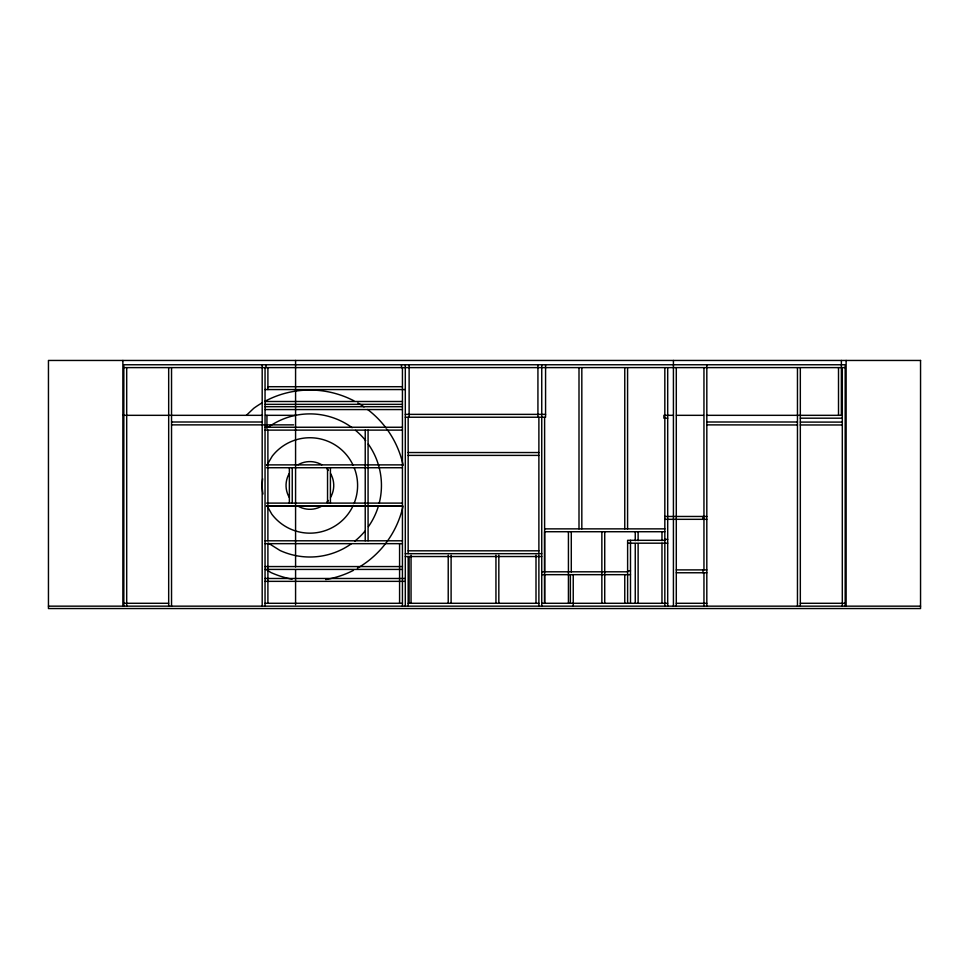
<?xml version="1.0" encoding="UTF-8"?>
<svg xmlns="http://www.w3.org/2000/svg" width="969" height="969" viewBox="0 0 969 969"><rect width="100%" height="100%" fill="white"/><g stroke="black" fill="none" stroke-linecap="round" stroke-linejoin="round"><path stroke-width="1.45" d="M266.947 465.156L272.277 456.096A47.711 47.711 0 0 1 353.007 465.035M246.356 415.326L253.781 408.276A95.41 95.41 0 0 1 262.393 402.692M123.826 367.614L845.174 367.614M267.904 386.704L402.438 386.704M265.046 389.562L405.308 389.562M265.046 401.493L402.438 401.493M265.046 404.352L402.438 404.352M265.046 406.701L402.438 406.701M265.046 409.56L402.438 409.56M405.308 414.369L545.571 414.369M122.869 415.326L262.538 415.326M265.542 415.326L295.581 415.326M673.419 415.326L663.886 415.326L663.886 418.184L667.702 418.184M676.423 415.326L703.458 415.326M706.462 415.326L842.182 415.326M405.308 417.227L545.571 417.227L545.571 364.756M800.321 418.184L842.303 418.184M171.537 421.999L262.187 421.999M706.813 421.999L797.463 421.999M800.321 422.096L842.303 422.096M171.537 424.87L293.668 424.87M706.813 424.87L797.463 424.967M800.237 424.967L842.303 424.967M265.046 427.256L402.438 427.256M265.046 430.115L402.438 430.115M408.167 452.535L538.885 452.535M408.167 455.394L538.885 455.394M266.548 464.878L402.438 464.878M266.548 467.736L402.438 467.736M266.548 503.105L402.438 503.105M266.548 505.963L402.438 505.963M266.548 506.218L401.772 505.963M664.831 516.465L706.813 516.465M664.831 519.323L706.813 519.323M544.748 528.868L664.831 528.868M544.748 531.727L664.831 531.727M664.831 539.37L667.702 539.37M664.831 540.314L627.621 540.314L627.621 603.287M265.046 540.799L402.438 540.799M627.621 543.185L667.702 543.185M265.046 543.657L402.438 543.657M408.167 550.816L538.885 550.816M405.308 553.674L541.744 553.674M405.308 556.533L541.744 556.533M265.046 566.562L402.438 566.562M265.046 569.421L402.438 569.421M676.289 569.893L706.813 569.893M627.621 570.85L630.492 570.85M541.744 571.807L627.621 571.807M676.289 572.764L706.813 572.764M541.744 574.665L630.492 574.665M265.046 578.481L405.308 578.481M265.046 581.352L405.308 581.352M123.826 603.287L168.679 603.287M265.046 603.287L402.438 603.287M408.167 603.287L538.885 603.287M541.744 603.287L667.702 603.287M676.289 603.287L706.813 603.287M800.321 603.287L845.174 603.287M48.45 606.158L920.55 606.158M266.947 570.087L271.114 572.631A95.41 95.41 0 0 0 292.117 579.196M268.147 543.015L280.029 550.489A71.561 71.561 0 0 0 351.275 543.827M266.947 505.624L271.805 514.188A47.711 47.711 0 0 0 353.261 505.333M846.131 360.456L846.131 606.158M845.174 606.158L845.174 364.756L123.826 364.756L123.826 606.158M842.303 367.614L842.303 606.158M841.371 360.456L841.371 415.326M838.512 367.614L838.512 415.326M800.321 367.614L800.321 606.158M797.463 367.614L797.463 606.158M706.825 364.756L706.813 606.158M703.954 367.614L703.954 569.893M703.954 572.764L703.954 606.158M702.997 516.465L702.997 519.323M702.997 569.893L702.997 572.764M676.289 367.614L676.289 606.158M673.419 360.456L673.419 606.158M667.702 367.614L667.702 606.158M664.831 367.614L664.831 606.158M661.972 531.727L661.972 540.678M661.972 543.185L661.972 603.287M638.123 531.727L638.123 540.678M638.123 543.657L638.123 603.287M635.252 531.727L635.252 540.678M635.252 543.657L635.252 603.287M630.492 540.314L630.492 603.287M627.585 367.614L627.585 528.868M624.763 367.614L624.763 528.868M624.763 574.665L624.763 603.287M604.729 531.727L604.729 603.287M601.858 531.727L601.858 603.287M581.824 367.614L581.824 528.868M579.002 367.614L579.002 528.868M573.236 574.665L573.236 606.158M571.286 531.727L571.286 571.989M570.378 574.665L570.378 603.287M568.428 531.727L568.428 603.287M544.614 417.469L544.614 571.565M544.614 574.593L544.614 603.287L544.566 531.727M541.744 364.756L541.744 417.227M541.744 417.469L541.744 606.158M538.885 417.433L538.885 553.674M538.885 555.176L538.885 606.158M537.928 364.756L537.928 417.227M536.002 555.176L536.002 603.287M498.829 555.176L498.829 603.287M495.946 555.176L495.946 603.287M451.106 555.176L451.106 603.287M448.223 555.176L448.223 603.287M411.05 555.176L411.05 603.287M409.124 364.756L409.124 417.227M409.124 556.533L409.124 603.287M408.167 417.433L408.167 553.674M408.167 556.533L408.167 606.158M405.308 364.756L405.308 606.158M402.438 367.614L402.438 606.158M401.493 364.756L401.493 367.614M399.579 543.657L399.579 603.287M368.075 430.115L368.075 540.799M365.228 430.115L365.228 540.799M330.417 467.797L330.417 503.105M327.546 467.797L327.546 503.105M295.581 360.456L295.581 566.962M295.581 569.978L295.581 604.644M292.238 467.797L292.238 503.105M289.368 467.797L289.368 503.105M267.904 367.614L267.904 389.562M267.892 430.115L267.892 540.799M267.904 543.657L267.904 603.287M266.947 415.326L266.947 428.516M266.003 364.756L266.003 367.614M265.046 367.614L265.046 606.158M262.187 364.756L262.187 606.158M171.537 367.614L171.537 606.158M168.679 367.614L168.679 606.158M126.697 367.614L126.697 606.158M122.869 360.456L122.869 606.158M368.268 444.068A71.561 71.561 0 0 1 379.242 503.081M378.479 505.879A71.561 71.561 0 0 1 368.462 526.567M364.974 531.133A71.561 71.561 0 0 1 354.715 541.235M268.498 427.075A71.561 71.561 0 0 1 352.171 427.717M355.562 430.369A71.561 71.561 0 0 1 365.676 440.629M403.043 506.097A95.41 95.41 0 0 1 357.379 568.209M353.491 570.329A95.41 95.41 0 0 1 325.693 579.547M264.985 401.263A95.41 95.41 0 0 1 353.939 400.815M357.815 402.947A95.41 95.41 0 0 1 364.053 406.895M367.614 409.487A95.41 95.41 0 0 1 386.195 428.177M387.067 429.34A95.41 95.41 0 0 1 403.152 465.314M354.121 467.567A47.711 47.711 0 0 1 354.327 502.802M262.962 494.02A47.711 47.711 0 0 1 262.647 478.831M330.55 473.526A23.85 23.85 0 0 1 330.55 497.376M328.43 500.464A23.85 23.85 0 0 1 326.759 502.317M321.817 506.109A23.85 23.85 0 0 1 297.967 506.109M289.234 497.376A23.85 23.85 0 0 1 289.234 473.526M297.967 464.793A23.85 23.85 0 0 1 321.817 464.793M326.759 468.584A23.85 23.85 0 0 1 328.43 470.437M920.55 360.456L48.45 360.456L48.45 608.544L920.55 608.544L920.55 360.456"/></g></svg>
